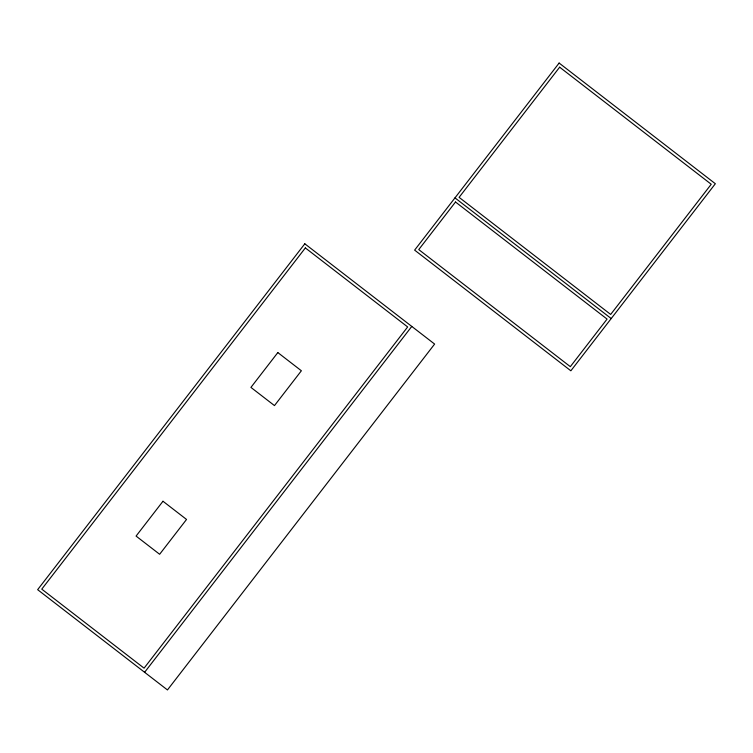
<?xml version="1.0" encoding="UTF-8"?>
<svg xmlns="http://www.w3.org/2000/svg" width="753" height="753" viewBox="0 0 753 753"><rect width="100%" height="100%" fill="white"/><g stroke="black" fill="none" stroke-linecap="round" stroke-linejoin="round"><path stroke-width="1.13" d="M144.614 672.297L411.778 326.416M454.981 197.879L611.21 318.557M304.814 243.793L37.65 589.674L167.458 689.946L434.622 344.065L304.814 243.793M305.351 247.925L41.773 589.147L144.077 668.165L407.655 326.943L305.351 247.925M162.977 501.253L136.077 536.08L159.636 554.274L186.537 519.448L162.977 501.253M277.829 352.573L250.928 387.4L274.478 405.594L301.379 370.768L277.829 352.573M559.121 63.054L414.63 250.118L570.859 370.796L715.35 183.732L559.121 63.054M455.509 202.011L418.753 249.591L570.332 366.664L607.078 319.084L455.509 202.011M559.648 67.186L459.104 197.352L610.674 314.434L711.227 184.259L559.648 67.186"/></g></svg>
